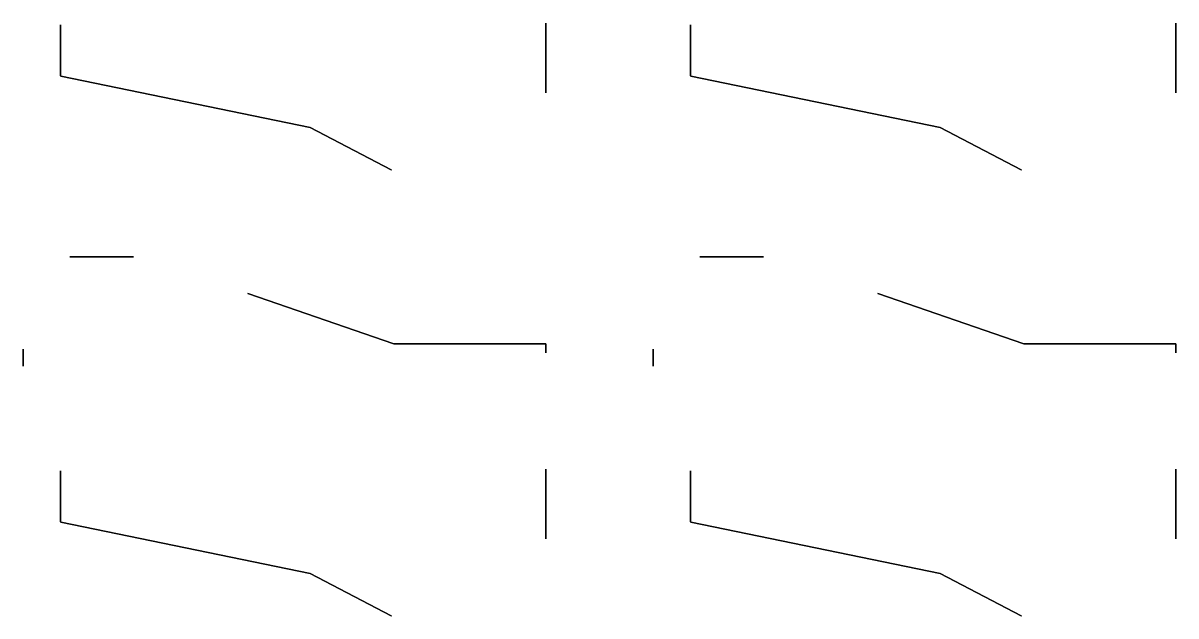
# Model space of a CAD drawing. Header units: millimetres. Extents: x -7.3 to 6.6, y -8.8 to 9.5.
# Drawn here: x 0 to 6.63, y 2.25 to 5.66 of the extents above; entities that cross this region are included whole.
import ezdxf

# ---------------------------------------------------------------- set-up
doc = ezdxf.new("R2010")
doc.units = ezdxf.units.MM
for name, color, linetype in [('000_rigid', 7, 'Continuous'), ('001_adhesive', 7, 'Continuous'), ('002_rigid', 7, 'Continuous'), ('003_adhesive', 7, 'Continuous'), ('004_flexible', 7, 'Continuous'), ('005_adhesive', 7, 'Continuous'), ('006_rigid', 7, 'Continuous'), ('007_adhesive', 7, 'Continuous'), ('008_rigid', 7, 'Continuous')]:
    doc.layers.add(name, color=color, linetype=linetype)

msp = doc.modelspace()

# ---------------------------------------------------------------- linework, layer by layer
at = {"layer": '000_rigid'}
for points in [[(2.12, 4.817), (2.1181, 4.817), (2.1181, 4.817), (2.1174, 4.8172), (2.1174, 4.8172), (1.6517, 5.061), (1.6514, 5.0611), (0.2172, 5.3565), (0.2172, 5.3565), (0.2172, 5.3565), (0.216, 5.3579), (0.216, 5.3579), (0.216, 5.3579), (0.216, 5.6518), (0.216, 5.6518), (0.216, 5.511), (0.216, 5.3579), (0.2172, 5.3565), (1.6515, 5.0611), (1.6517, 5.061), (2.1174, 4.8172), (2.1181, 4.817), (2.12, 4.8171)], [(3.0086, 5.6623), (3.0086, 5.2614), (3.0085, 5.2614), (3.0085, 5.3066), (3.0085, 5.511), (3.0085, 5.6623)], [(5.7451, 4.817), (5.7431, 4.817), (5.7431, 4.817), (5.7424, 4.8172), (5.7424, 4.8172), (5.2767, 5.061), (5.2765, 5.0611), (3.8422, 5.3565), (3.8422, 5.3565), (3.8422, 5.3565), (3.8411, 5.3579), (3.8411, 5.3579), (3.8411, 5.3579), (3.8411, 5.6518), (3.8411, 5.6518), (3.8411, 5.511), (3.8411, 5.3579), (3.8422, 5.3565), (5.2765, 5.0611), (5.2767, 5.061), (5.7424, 4.8172), (5.7431, 4.817), (5.7451, 4.8171)], [(6.6336, 5.6623), (6.6336, 5.2614), (6.6336, 5.2614), (6.6336, 5.3066), (6.6336, 5.511), (6.6336, 5.6623)], [(0.2698, 4.3171), (0.6347, 4.3171), (0.6347, 4.317), (0.2698, 4.317)], [(3.8948, 4.3171), (4.2597, 4.3171), (4.2597, 4.317), (3.8948, 4.317)], [(1.2926, 4.1053), (2.1334, 3.8169), (2.1337, 3.8169), (3.0071, 3.8169), (3.0071, 3.8169), (3.0071, 3.8169), (3.0086, 3.8154), (3.0086, 3.8154), (3.0086, 3.8154), (3.0086, 3.7646), (3.0085, 3.7646), (3.0085, 3.8154), (3.0071, 3.8168), (2.1337, 3.8168), (2.1334, 3.8169), (1.2926, 4.1053)], [(4.9176, 4.1053), (5.7584, 3.8169), (5.7587, 3.8169), (6.6322, 3.8169), (6.6322, 3.8169), (6.6322, 3.8169), (6.6336, 3.8154), (6.6336, 3.8154), (6.6336, 3.8154), (6.6336, 3.7646), (6.6336, 3.7646), (6.6336, 3.8154), (6.6322, 3.8168), (5.7587, 3.8168), (5.7584, 3.8169), (4.9176, 4.1053)], [(0, 3.6875), (0, 3.7852), (0, 3.7852), (0, 3.6875)], [(3.6251, 3.6875), (3.6251, 3.7852), (3.6251, 3.7852), (3.6251, 3.6875)], [(2.12, 2.25), (2.1181, 2.25), (2.1181, 2.25), (2.1174, 2.2502), (2.1174, 2.2502), (1.6517, 2.494), (1.6514, 2.4941), (0.2172, 2.7894), (0.2172, 2.7894), (0.2172, 2.7894), (0.216, 2.7908), (0.216, 2.7908), (0.216, 2.7909), (0.216, 3.0847), (0.216, 3.0847), (0.216, 2.944), (0.216, 2.7909), (0.2172, 2.7894), (1.6515, 2.4941), (1.6517, 2.494), (2.1174, 2.2502), (2.1181, 2.25), (2.12, 2.25)], [(3.0086, 3.0952), (3.0086, 2.6943), (3.0085, 2.6943), (3.0085, 2.7396), (3.0085, 2.944), (3.0085, 3.0952)], [(5.7451, 2.25), (5.7431, 2.25), (5.7431, 2.25), (5.7424, 2.2502), (5.7424, 2.2502), (5.2767, 2.494), (5.2765, 2.4941), (3.8422, 2.7894), (3.8422, 2.7894), (3.8422, 2.7894), (3.8411, 2.7908), (3.8411, 2.7908), (3.8411, 2.7909), (3.8411, 3.0847), (3.8411, 3.0847), (3.8411, 2.944), (3.8411, 2.7909), (3.8422, 2.7894), (5.2765, 2.4941), (5.2767, 2.494), (5.7424, 2.2502), (5.7431, 2.25), (5.7451, 2.25)], [(6.6336, 3.0952), (6.6336, 2.9803), (6.6336, 2.944), (6.6336, 2.6943), (6.6336, 2.6943), (6.6336, 2.7396), (6.6336, 2.944), (6.6336, 2.9803), (6.6336, 3.0952)]]:
    msp.add_lwpolyline(points, close=True, dxfattribs=at)
at = {"layer": '001_adhesive'}
for points in [[(2.12, 4.817), (2.1181, 4.817), (2.1181, 4.817), (2.1174, 4.8172), (2.1174, 4.8172), (1.6517, 5.061), (1.6514, 5.0611), (0.2172, 5.3565), (0.2172, 5.3565), (0.2172, 5.3565), (0.216, 5.3579), (0.216, 5.3579), (0.216, 5.3579), (0.216, 5.6518), (0.216, 5.6518), (0.216, 5.511), (0.216, 5.3579), (0.2172, 5.3565), (1.6515, 5.0611), (1.6517, 5.061), (2.1174, 4.8172), (2.1181, 4.817), (2.12, 4.8171)], [(3.0086, 5.6623), (3.0086, 5.2614), (3.0085, 5.2614), (3.0085, 5.3066), (3.0085, 5.511), (3.0085, 5.6623)], [(5.7451, 4.817), (5.7431, 4.817), (5.7431, 4.817), (5.7424, 4.8172), (5.7424, 4.8172), (5.2767, 5.061), (5.2765, 5.0611), (3.8422, 5.3565), (3.8422, 5.3565), (3.8422, 5.3565), (3.8411, 5.3579), (3.8411, 5.3579), (3.8411, 5.3579), (3.8411, 5.6518), (3.8411, 5.6518), (3.8411, 5.511), (3.8411, 5.3579), (3.8422, 5.3565), (5.2765, 5.0611), (5.2767, 5.061), (5.7424, 4.8172), (5.7431, 4.817), (5.7451, 4.8171)], [(6.6336, 5.6623), (6.6336, 5.2614), (6.6336, 5.2614), (6.6336, 5.3066), (6.6336, 5.511), (6.6336, 5.6623)], [(0.2698, 4.3171), (0.6347, 4.3171), (0.6347, 4.317), (0.2698, 4.317)], [(3.8948, 4.3171), (4.2597, 4.3171), (4.2597, 4.317), (3.8948, 4.317)], [(1.2926, 4.1053), (2.1334, 3.8169), (2.1337, 3.8169), (3.0071, 3.8169), (3.0071, 3.8169), (3.0071, 3.8169), (3.0086, 3.8154), (3.0086, 3.8154), (3.0086, 3.8154), (3.0086, 3.7646), (3.0085, 3.7646), (3.0085, 3.8154), (3.0071, 3.8168), (2.1337, 3.8168), (2.1334, 3.8169), (1.2926, 4.1053)], [(4.9176, 4.1053), (5.7584, 3.8169), (5.7587, 3.8169), (6.6322, 3.8169), (6.6322, 3.8169), (6.6322, 3.8169), (6.6336, 3.8154), (6.6336, 3.8154), (6.6336, 3.8154), (6.6336, 3.7646), (6.6336, 3.7646), (6.6336, 3.8154), (6.6322, 3.8168), (5.7587, 3.8168), (5.7584, 3.8169), (4.9176, 4.1053)], [(0, 3.6875), (0, 3.7852), (0, 3.7852), (0, 3.6875)], [(3.6251, 3.6875), (3.6251, 3.7852), (3.6251, 3.7852), (3.6251, 3.6875)], [(2.12, 2.25), (2.1181, 2.25), (2.1181, 2.25), (2.1174, 2.2502), (2.1174, 2.2502), (1.6517, 2.494), (1.6514, 2.4941), (0.2172, 2.7894), (0.2172, 2.7894), (0.2172, 2.7894), (0.216, 2.7908), (0.216, 2.7908), (0.216, 2.7909), (0.216, 3.0847), (0.216, 3.0847), (0.216, 2.944), (0.216, 2.7909), (0.2172, 2.7894), (1.6515, 2.4941), (1.6517, 2.494), (2.1174, 2.2502), (2.1181, 2.25), (2.12, 2.25)], [(3.0086, 3.0952), (3.0086, 2.6943), (3.0085, 2.6943), (3.0085, 2.7396), (3.0085, 2.944), (3.0085, 3.0952)], [(5.7451, 2.25), (5.7431, 2.25), (5.7431, 2.25), (5.7424, 2.2502), (5.7424, 2.2502), (5.2767, 2.494), (5.2765, 2.4941), (3.8422, 2.7894), (3.8422, 2.7894), (3.8422, 2.7894), (3.8411, 2.7908), (3.8411, 2.7908), (3.8411, 2.7909), (3.8411, 3.0847), (3.8411, 3.0847), (3.8411, 2.944), (3.8411, 2.7909), (3.8422, 2.7894), (5.2765, 2.4941), (5.2767, 2.494), (5.7424, 2.2502), (5.7431, 2.25), (5.7451, 2.25)], [(6.6336, 3.0952), (6.6336, 2.9803), (6.6336, 2.944), (6.6336, 2.6943), (6.6336, 2.6943), (6.6336, 2.7396), (6.6336, 2.944), (6.6336, 2.9803), (6.6336, 3.0952)]]:
    msp.add_lwpolyline(points, close=True, dxfattribs=at)
at = {"layer": '002_rigid'}
for points in [[(2.12, 4.817), (2.1181, 4.817), (2.1181, 4.817), (2.1174, 4.8172), (2.1174, 4.8172), (1.6517, 5.061), (1.6514, 5.0611), (0.2172, 5.3565), (0.2172, 5.3565), (0.2172, 5.3565), (0.216, 5.3579), (0.216, 5.3579), (0.216, 5.3579), (0.216, 5.6518), (0.216, 5.6518), (0.216, 5.511), (0.216, 5.3579), (0.2172, 5.3565), (1.6515, 5.0611), (1.6517, 5.061), (2.1174, 4.8172), (2.1181, 4.817), (2.12, 4.8171)], [(3.0086, 5.6623), (3.0086, 5.2614), (3.0085, 5.2614), (3.0085, 5.3066), (3.0085, 5.511), (3.0085, 5.6623)], [(5.7451, 4.817), (5.7431, 4.817), (5.7431, 4.817), (5.7424, 4.8172), (5.7424, 4.8172), (5.2767, 5.061), (5.2765, 5.0611), (3.8422, 5.3565), (3.8422, 5.3565), (3.8422, 5.3565), (3.8411, 5.3579), (3.8411, 5.3579), (3.8411, 5.3579), (3.8411, 5.6518), (3.8411, 5.6518), (3.8411, 5.511), (3.8411, 5.3579), (3.8422, 5.3565), (5.2765, 5.0611), (5.2767, 5.061), (5.7424, 4.8172), (5.7431, 4.817), (5.7451, 4.8171)], [(6.6336, 5.6623), (6.6336, 5.2614), (6.6336, 5.2614), (6.6336, 5.3066), (6.6336, 5.511), (6.6336, 5.6623)], [(0.2698, 4.3171), (0.6347, 4.3171), (0.6347, 4.317), (0.2698, 4.317)], [(3.8948, 4.3171), (4.2597, 4.3171), (4.2597, 4.317), (3.8948, 4.317)], [(1.2926, 4.1053), (2.1334, 3.8169), (2.1337, 3.8169), (3.0071, 3.8169), (3.0071, 3.8169), (3.0071, 3.8169), (3.0086, 3.8154), (3.0086, 3.8154), (3.0086, 3.8154), (3.0086, 3.7646), (3.0085, 3.7646), (3.0085, 3.8154), (3.0071, 3.8168), (2.1337, 3.8168), (2.1334, 3.8169), (1.2926, 4.1053)], [(4.9176, 4.1053), (5.7584, 3.8169), (5.7587, 3.8169), (6.6322, 3.8169), (6.6322, 3.8169), (6.6322, 3.8169), (6.6336, 3.8154), (6.6336, 3.8154), (6.6336, 3.8154), (6.6336, 3.7646), (6.6336, 3.7646), (6.6336, 3.8154), (6.6322, 3.8168), (5.7587, 3.8168), (5.7584, 3.8169), (4.9176, 4.1053)], [(0, 3.6875), (0, 3.7852), (0, 3.7852), (0, 3.6875)], [(3.6251, 3.6875), (3.6251, 3.7852), (3.6251, 3.7852), (3.6251, 3.6875)], [(2.12, 2.25), (2.1181, 2.25), (2.1181, 2.25), (2.1174, 2.2502), (2.1174, 2.2502), (1.6517, 2.494), (1.6514, 2.4941), (0.2172, 2.7894), (0.2172, 2.7894), (0.2172, 2.7894), (0.216, 2.7908), (0.216, 2.7908), (0.216, 2.7909), (0.216, 3.0847), (0.216, 3.0847), (0.216, 2.944), (0.216, 2.7909), (0.2172, 2.7894), (1.6515, 2.4941), (1.6517, 2.494), (2.1174, 2.2502), (2.1181, 2.25), (2.12, 2.25)], [(3.0086, 3.0952), (3.0086, 2.6943), (3.0085, 2.6943), (3.0085, 2.7396), (3.0085, 2.944), (3.0085, 3.0952)], [(5.7451, 2.25), (5.7431, 2.25), (5.7431, 2.25), (5.7424, 2.2502), (5.7424, 2.2502), (5.2767, 2.494), (5.2765, 2.4941), (3.8422, 2.7894), (3.8422, 2.7894), (3.8422, 2.7894), (3.8411, 2.7908), (3.8411, 2.7908), (3.8411, 2.7909), (3.8411, 3.0847), (3.8411, 3.0847), (3.8411, 2.944), (3.8411, 2.7909), (3.8422, 2.7894), (5.2765, 2.4941), (5.2767, 2.494), (5.7424, 2.2502), (5.7431, 2.25), (5.7451, 2.25)], [(6.6336, 3.0952), (6.6336, 2.9803), (6.6336, 2.944), (6.6336, 2.6943), (6.6336, 2.6943), (6.6336, 2.7396), (6.6336, 2.944), (6.6336, 2.9803), (6.6336, 3.0952)]]:
    msp.add_lwpolyline(points, close=True, dxfattribs=at)
at = {"layer": '003_adhesive'}
for points in [[(2.12, 4.817), (2.1181, 4.817), (2.1181, 4.817), (2.1174, 4.8172), (2.1174, 4.8172), (1.6517, 5.061), (1.6514, 5.0611), (0.2172, 5.3565), (0.2172, 5.3565), (0.2172, 5.3565), (0.216, 5.3579), (0.216, 5.3579), (0.216, 5.3579), (0.216, 5.6518), (0.216, 5.6518), (0.216, 5.511), (0.216, 5.3579), (0.2172, 5.3565), (1.6515, 5.0611), (1.6517, 5.061), (2.1174, 4.8172), (2.1181, 4.817), (2.12, 4.8171)], [(3.0086, 5.6623), (3.0086, 5.2614), (3.0085, 5.2614), (3.0085, 5.3066), (3.0085, 5.511), (3.0085, 5.6623)], [(5.7451, 4.817), (5.7431, 4.817), (5.7431, 4.817), (5.7424, 4.8172), (5.7424, 4.8172), (5.2767, 5.061), (5.2765, 5.0611), (3.8422, 5.3565), (3.8422, 5.3565), (3.8422, 5.3565), (3.8411, 5.3579), (3.8411, 5.3579), (3.8411, 5.3579), (3.8411, 5.6518), (3.8411, 5.6518), (3.8411, 5.511), (3.8411, 5.3579), (3.8422, 5.3565), (5.2765, 5.0611), (5.2767, 5.061), (5.7424, 4.8172), (5.7431, 4.817), (5.7451, 4.8171)], [(6.6336, 5.6623), (6.6336, 5.2614), (6.6336, 5.2614), (6.6336, 5.3066), (6.6336, 5.511), (6.6336, 5.6623)], [(0.2698, 4.3171), (0.6347, 4.3171), (0.6347, 4.317), (0.2698, 4.317)], [(3.8948, 4.3171), (4.2597, 4.3171), (4.2597, 4.317), (3.8948, 4.317)], [(1.2926, 4.1053), (2.1334, 3.8169), (2.1337, 3.8169), (3.0071, 3.8169), (3.0071, 3.8169), (3.0071, 3.8169), (3.0086, 3.8154), (3.0086, 3.8154), (3.0086, 3.8154), (3.0086, 3.7646), (3.0085, 3.7646), (3.0085, 3.8154), (3.0071, 3.8168), (2.1337, 3.8168), (2.1334, 3.8169), (1.2926, 4.1053)], [(4.9176, 4.1053), (5.7584, 3.8169), (5.7587, 3.8169), (6.6322, 3.8169), (6.6322, 3.8169), (6.6322, 3.8169), (6.6336, 3.8154), (6.6336, 3.8154), (6.6336, 3.8154), (6.6336, 3.7646), (6.6336, 3.7646), (6.6336, 3.8154), (6.6322, 3.8168), (5.7587, 3.8168), (5.7584, 3.8169), (4.9176, 4.1053)], [(0, 3.6875), (0, 3.7852), (0, 3.7852), (0, 3.6875)], [(3.6251, 3.6875), (3.6251, 3.7852), (3.6251, 3.7852), (3.6251, 3.6875)], [(2.12, 2.25), (2.1181, 2.25), (2.1181, 2.25), (2.1174, 2.2502), (2.1174, 2.2502), (1.6517, 2.494), (1.6514, 2.4941), (0.2172, 2.7894), (0.2172, 2.7894), (0.2172, 2.7894), (0.216, 2.7908), (0.216, 2.7908), (0.216, 2.7909), (0.216, 3.0847), (0.216, 3.0847), (0.216, 2.944), (0.216, 2.7909), (0.2172, 2.7894), (1.6515, 2.4941), (1.6517, 2.494), (2.1174, 2.2502), (2.1181, 2.25), (2.12, 2.25)], [(3.0086, 3.0952), (3.0086, 2.6943), (3.0085, 2.6943), (3.0085, 2.7396), (3.0085, 2.944), (3.0085, 3.0952)], [(5.7451, 2.25), (5.7431, 2.25), (5.7431, 2.25), (5.7424, 2.2502), (5.7424, 2.2502), (5.2767, 2.494), (5.2765, 2.4941), (3.8422, 2.7894), (3.8422, 2.7894), (3.8422, 2.7894), (3.8411, 2.7908), (3.8411, 2.7908), (3.8411, 2.7909), (3.8411, 3.0847), (3.8411, 3.0847), (3.8411, 2.944), (3.8411, 2.7909), (3.8422, 2.7894), (5.2765, 2.4941), (5.2767, 2.494), (5.7424, 2.2502), (5.7431, 2.25), (5.7451, 2.25)], [(6.6336, 3.0952), (6.6336, 2.9803), (6.6336, 2.944), (6.6336, 2.6943), (6.6336, 2.6943), (6.6336, 2.7396), (6.6336, 2.944), (6.6336, 2.9803), (6.6336, 3.0952)]]:
    msp.add_lwpolyline(points, close=True, dxfattribs=at)
at = {"layer": '004_flexible'}
for points in [[(2.12, 4.817), (2.1181, 4.817), (2.1181, 4.817), (2.1174, 4.8172), (2.1174, 4.8172), (1.6517, 5.061), (1.6514, 5.0611), (0.2172, 5.3565), (0.2172, 5.3565), (0.2172, 5.3565), (0.216, 5.3579), (0.216, 5.3579), (0.216, 5.3579), (0.216, 5.6518), (0.216, 5.6518), (0.216, 5.511), (0.216, 5.3579), (0.2172, 5.3565), (1.6515, 5.0611), (1.6517, 5.061), (2.1174, 4.8172), (2.1181, 4.817), (2.12, 4.8171)], [(3.0086, 5.6623), (3.0086, 5.2614), (3.0085, 5.2614), (3.0085, 5.3066), (3.0085, 5.511), (3.0085, 5.6623)], [(5.7451, 4.817), (5.7431, 4.817), (5.7431, 4.817), (5.7424, 4.8172), (5.7424, 4.8172), (5.2767, 5.061), (5.2765, 5.0611), (3.8422, 5.3565), (3.8422, 5.3565), (3.8422, 5.3565), (3.8411, 5.3579), (3.8411, 5.3579), (3.8411, 5.3579), (3.8411, 5.6518), (3.8411, 5.6518), (3.8411, 5.511), (3.8411, 5.3579), (3.8422, 5.3565), (5.2765, 5.0611), (5.2767, 5.061), (5.7424, 4.8172), (5.7431, 4.817), (5.7451, 4.8171)], [(6.6336, 5.6623), (6.6336, 5.2614), (6.6336, 5.2614), (6.6336, 5.3066), (6.6336, 5.511), (6.6336, 5.6623)], [(0.2698, 4.3171), (0.6347, 4.3171), (0.6347, 4.317), (0.2698, 4.317)], [(3.8948, 4.3171), (4.2597, 4.3171), (4.2597, 4.317), (3.8948, 4.317)], [(1.2926, 4.1053), (2.1334, 3.8169), (2.1337, 3.8169), (3.0071, 3.8169), (3.0071, 3.8169), (3.0071, 3.8169), (3.0086, 3.8154), (3.0086, 3.8154), (3.0086, 3.8154), (3.0086, 3.7646), (3.0085, 3.7646), (3.0085, 3.8154), (3.0071, 3.8168), (2.1337, 3.8168), (2.1334, 3.8169), (1.2926, 4.1053)], [(4.9176, 4.1053), (5.7584, 3.8169), (5.7587, 3.8169), (6.6322, 3.8169), (6.6322, 3.8169), (6.6322, 3.8169), (6.6336, 3.8154), (6.6336, 3.8154), (6.6336, 3.8154), (6.6336, 3.7646), (6.6336, 3.7646), (6.6336, 3.8154), (6.6322, 3.8168), (5.7587, 3.8168), (5.7584, 3.8169), (4.9176, 4.1053)], [(0, 3.6875), (0, 3.7852), (0, 3.7852), (0, 3.6875)], [(3.6251, 3.6875), (3.6251, 3.7852), (3.6251, 3.7852), (3.6251, 3.6875)], [(2.12, 2.25), (2.1181, 2.25), (2.1181, 2.25), (2.1174, 2.2502), (2.1174, 2.2502), (1.6517, 2.494), (1.6514, 2.4941), (0.2172, 2.7894), (0.2172, 2.7894), (0.2172, 2.7894), (0.216, 2.7908), (0.216, 2.7908), (0.216, 2.7909), (0.216, 3.0847), (0.216, 3.0847), (0.216, 2.944), (0.216, 2.7909), (0.2172, 2.7894), (1.6515, 2.4941), (1.6517, 2.494), (2.1174, 2.2502), (2.1181, 2.25), (2.12, 2.25)], [(3.0086, 3.0952), (3.0086, 2.6943), (3.0085, 2.6943), (3.0085, 2.7396), (3.0085, 2.944), (3.0085, 3.0952)], [(5.7451, 2.25), (5.7431, 2.25), (5.7431, 2.25), (5.7424, 2.2502), (5.7424, 2.2502), (5.2767, 2.494), (5.2765, 2.4941), (3.8422, 2.7894), (3.8422, 2.7894), (3.8422, 2.7894), (3.8411, 2.7908), (3.8411, 2.7908), (3.8411, 2.7909), (3.8411, 3.0847), (3.8411, 3.0847), (3.8411, 2.944), (3.8411, 2.7909), (3.8422, 2.7894), (5.2765, 2.4941), (5.2767, 2.494), (5.7424, 2.2502), (5.7431, 2.25), (5.7451, 2.25)], [(6.6336, 3.0952), (6.6336, 2.9803), (6.6336, 2.944), (6.6336, 2.6943), (6.6336, 2.6943), (6.6336, 2.7396), (6.6336, 2.944), (6.6336, 2.9803), (6.6336, 3.0952)]]:
    msp.add_lwpolyline(points, close=True, dxfattribs=at)
at = {"layer": '005_adhesive'}
for points in [[(2.12, 4.817), (2.1181, 4.817), (2.1181, 4.817), (2.1174, 4.8172), (2.1174, 4.8172), (1.6517, 5.061), (1.6514, 5.0611), (0.2172, 5.3565), (0.2172, 5.3565), (0.2172, 5.3565), (0.216, 5.3579), (0.216, 5.3579), (0.216, 5.3579), (0.216, 5.6518), (0.216, 5.6518), (0.216, 5.511), (0.216, 5.3579), (0.2172, 5.3565), (1.6515, 5.0611), (1.6517, 5.061), (2.1174, 4.8172), (2.1181, 4.817), (2.12, 4.8171)], [(3.0086, 5.6623), (3.0086, 5.2614), (3.0085, 5.2614), (3.0085, 5.3066), (3.0085, 5.511), (3.0085, 5.6623)], [(5.7451, 4.817), (5.7431, 4.817), (5.7431, 4.817), (5.7424, 4.8172), (5.7424, 4.8172), (5.2767, 5.061), (5.2765, 5.0611), (3.8422, 5.3565), (3.8422, 5.3565), (3.8422, 5.3565), (3.8411, 5.3579), (3.8411, 5.3579), (3.8411, 5.3579), (3.8411, 5.6518), (3.8411, 5.6518), (3.8411, 5.511), (3.8411, 5.3579), (3.8422, 5.3565), (5.2765, 5.0611), (5.2767, 5.061), (5.7424, 4.8172), (5.7431, 4.817), (5.7451, 4.8171)], [(6.6336, 5.6623), (6.6336, 5.2614), (6.6336, 5.2614), (6.6336, 5.3066), (6.6336, 5.511), (6.6336, 5.6623)], [(0.2698, 4.3171), (0.6347, 4.3171), (0.6347, 4.317), (0.2698, 4.317)], [(3.8948, 4.3171), (4.2597, 4.3171), (4.2597, 4.317), (3.8948, 4.317)], [(1.2926, 4.1053), (2.1334, 3.8169), (2.1337, 3.8169), (3.0071, 3.8169), (3.0071, 3.8169), (3.0071, 3.8169), (3.0086, 3.8154), (3.0086, 3.8154), (3.0086, 3.8154), (3.0086, 3.7646), (3.0085, 3.7646), (3.0085, 3.8154), (3.0071, 3.8168), (2.1337, 3.8168), (2.1334, 3.8169), (1.2926, 4.1053)], [(4.9176, 4.1053), (5.7584, 3.8169), (5.7587, 3.8169), (6.6322, 3.8169), (6.6322, 3.8169), (6.6322, 3.8169), (6.6336, 3.8154), (6.6336, 3.8154), (6.6336, 3.8154), (6.6336, 3.7646), (6.6336, 3.7646), (6.6336, 3.8154), (6.6322, 3.8168), (5.7587, 3.8168), (5.7584, 3.8169), (4.9176, 4.1053)], [(0, 3.6875), (0, 3.7852), (0, 3.7852), (0, 3.6875)], [(3.6251, 3.6875), (3.6251, 3.7852), (3.6251, 3.7852), (3.6251, 3.6875)], [(2.12, 2.25), (2.1181, 2.25), (2.1181, 2.25), (2.1174, 2.2502), (2.1174, 2.2502), (1.6517, 2.494), (1.6514, 2.4941), (0.2172, 2.7894), (0.2172, 2.7894), (0.2172, 2.7894), (0.216, 2.7908), (0.216, 2.7908), (0.216, 2.7909), (0.216, 3.0847), (0.216, 3.0847), (0.216, 2.944), (0.216, 2.7909), (0.2172, 2.7894), (1.6515, 2.4941), (1.6517, 2.494), (2.1174, 2.2502), (2.1181, 2.25), (2.12, 2.25)], [(3.0086, 3.0952), (3.0086, 2.6943), (3.0085, 2.6943), (3.0085, 2.7396), (3.0085, 2.944), (3.0085, 3.0952)], [(5.7451, 2.25), (5.7431, 2.25), (5.7431, 2.25), (5.7424, 2.2502), (5.7424, 2.2502), (5.2767, 2.494), (5.2765, 2.4941), (3.8422, 2.7894), (3.8422, 2.7894), (3.8422, 2.7894), (3.8411, 2.7908), (3.8411, 2.7908), (3.8411, 2.7909), (3.8411, 3.0847), (3.8411, 3.0847), (3.8411, 2.944), (3.8411, 2.7909), (3.8422, 2.7894), (5.2765, 2.4941), (5.2767, 2.494), (5.7424, 2.2502), (5.7431, 2.25), (5.7451, 2.25)], [(6.6336, 3.0952), (6.6336, 2.9803), (6.6336, 2.944), (6.6336, 2.6943), (6.6336, 2.6943), (6.6336, 2.7396), (6.6336, 2.944), (6.6336, 2.9803), (6.6336, 3.0952)]]:
    msp.add_lwpolyline(points, close=True, dxfattribs=at)
at = {"layer": '006_rigid'}
for points in [[(2.12, 4.817), (2.1181, 4.817), (2.1181, 4.817), (2.1174, 4.8172), (2.1174, 4.8172), (1.6517, 5.061), (1.6514, 5.0611), (0.2172, 5.3565), (0.2172, 5.3565), (0.2172, 5.3565), (0.216, 5.3579), (0.216, 5.3579), (0.216, 5.3579), (0.216, 5.6518), (0.216, 5.6518), (0.216, 5.511), (0.216, 5.3579), (0.2172, 5.3565), (1.6515, 5.0611), (1.6517, 5.061), (2.1174, 4.8172), (2.1181, 4.817), (2.12, 4.8171)], [(3.0086, 5.6623), (3.0086, 5.2614), (3.0085, 5.2614), (3.0085, 5.3066), (3.0085, 5.511), (3.0085, 5.6623)], [(5.7451, 4.817), (5.7431, 4.817), (5.7431, 4.817), (5.7424, 4.8172), (5.7424, 4.8172), (5.2767, 5.061), (5.2765, 5.0611), (3.8422, 5.3565), (3.8422, 5.3565), (3.8422, 5.3565), (3.8411, 5.3579), (3.8411, 5.3579), (3.8411, 5.3579), (3.8411, 5.6518), (3.8411, 5.6518), (3.8411, 5.511), (3.8411, 5.3579), (3.8422, 5.3565), (5.2765, 5.0611), (5.2767, 5.061), (5.7424, 4.8172), (5.7431, 4.817), (5.7451, 4.8171)], [(6.6336, 5.6623), (6.6336, 5.2614), (6.6336, 5.2614), (6.6336, 5.3066), (6.6336, 5.511), (6.6336, 5.6623)], [(0.2698, 4.3171), (0.6347, 4.3171), (0.6347, 4.317), (0.2698, 4.317)], [(3.8948, 4.3171), (4.2597, 4.3171), (4.2597, 4.317), (3.8948, 4.317)], [(1.2926, 4.1053), (2.1334, 3.8169), (2.1337, 3.8169), (3.0071, 3.8169), (3.0071, 3.8169), (3.0071, 3.8169), (3.0086, 3.8154), (3.0086, 3.8154), (3.0086, 3.8154), (3.0086, 3.7646), (3.0085, 3.7646), (3.0085, 3.8154), (3.0071, 3.8168), (2.1337, 3.8168), (2.1334, 3.8169), (1.2926, 4.1053)], [(4.9176, 4.1053), (5.7584, 3.8169), (5.7587, 3.8169), (6.6322, 3.8169), (6.6322, 3.8169), (6.6322, 3.8169), (6.6336, 3.8154), (6.6336, 3.8154), (6.6336, 3.8154), (6.6336, 3.7646), (6.6336, 3.7646), (6.6336, 3.8154), (6.6322, 3.8168), (5.7587, 3.8168), (5.7584, 3.8169), (4.9176, 4.1053)], [(0, 3.6875), (0, 3.7852), (0, 3.7852), (0, 3.6875)], [(3.6251, 3.6875), (3.6251, 3.7852), (3.6251, 3.7852), (3.6251, 3.6875)], [(2.12, 2.25), (2.1181, 2.25), (2.1181, 2.25), (2.1174, 2.2502), (2.1174, 2.2502), (1.6517, 2.494), (1.6514, 2.4941), (0.2172, 2.7894), (0.2172, 2.7894), (0.2172, 2.7894), (0.216, 2.7908), (0.216, 2.7908), (0.216, 2.7909), (0.216, 3.0847), (0.216, 3.0847), (0.216, 2.944), (0.216, 2.7909), (0.2172, 2.7894), (1.6515, 2.4941), (1.6517, 2.494), (2.1174, 2.2502), (2.1181, 2.25), (2.12, 2.25)], [(3.0086, 3.0952), (3.0086, 2.6943), (3.0085, 2.6943), (3.0085, 2.7396), (3.0085, 2.944), (3.0085, 3.0952)], [(5.7451, 2.25), (5.7431, 2.25), (5.7431, 2.25), (5.7424, 2.2502), (5.7424, 2.2502), (5.2767, 2.494), (5.2765, 2.4941), (3.8422, 2.7894), (3.8422, 2.7894), (3.8422, 2.7894), (3.8411, 2.7908), (3.8411, 2.7908), (3.8411, 2.7909), (3.8411, 3.0847), (3.8411, 3.0847), (3.8411, 2.944), (3.8411, 2.7909), (3.8422, 2.7894), (5.2765, 2.4941), (5.2767, 2.494), (5.7424, 2.2502), (5.7431, 2.25), (5.7451, 2.25)], [(6.6336, 3.0952), (6.6336, 2.9803), (6.6336, 2.944), (6.6336, 2.6943), (6.6336, 2.6943), (6.6336, 2.7396), (6.6336, 2.944), (6.6336, 2.9803), (6.6336, 3.0952)]]:
    msp.add_lwpolyline(points, close=True, dxfattribs=at)
at = {"layer": '007_adhesive'}
for points in [[(2.12, 4.817), (2.1181, 4.817), (2.1181, 4.817), (2.1174, 4.8172), (2.1174, 4.8172), (1.6517, 5.061), (1.6514, 5.0611), (0.2172, 5.3565), (0.2172, 5.3565), (0.2172, 5.3565), (0.216, 5.3579), (0.216, 5.3579), (0.216, 5.3579), (0.216, 5.6518), (0.216, 5.6518), (0.216, 5.511), (0.216, 5.3579), (0.2172, 5.3565), (1.6515, 5.0611), (1.6517, 5.061), (2.1174, 4.8172), (2.1181, 4.817), (2.12, 4.8171)], [(3.0086, 5.6623), (3.0086, 5.2614), (3.0085, 5.2614), (3.0085, 5.3066), (3.0085, 5.511), (3.0085, 5.6623)], [(5.7451, 4.817), (5.7431, 4.817), (5.7431, 4.817), (5.7424, 4.8172), (5.7424, 4.8172), (5.2767, 5.061), (5.2765, 5.0611), (3.8422, 5.3565), (3.8422, 5.3565), (3.8422, 5.3565), (3.8411, 5.3579), (3.8411, 5.3579), (3.8411, 5.3579), (3.8411, 5.6518), (3.8411, 5.6518), (3.8411, 5.511), (3.8411, 5.3579), (3.8422, 5.3565), (5.2765, 5.0611), (5.2767, 5.061), (5.7424, 4.8172), (5.7431, 4.817), (5.7451, 4.8171)], [(6.6336, 5.6623), (6.6336, 5.2614), (6.6336, 5.2614), (6.6336, 5.3066), (6.6336, 5.511), (6.6336, 5.6623)], [(0.2698, 4.3171), (0.6347, 4.3171), (0.6347, 4.317), (0.2698, 4.317)], [(3.8948, 4.3171), (4.2597, 4.3171), (4.2597, 4.317), (3.8948, 4.317)], [(1.2926, 4.1053), (2.1334, 3.8169), (2.1337, 3.8169), (3.0071, 3.8169), (3.0071, 3.8169), (3.0071, 3.8169), (3.0086, 3.8154), (3.0086, 3.8154), (3.0086, 3.8154), (3.0086, 3.7646), (3.0085, 3.7646), (3.0085, 3.8154), (3.0071, 3.8168), (2.1337, 3.8168), (2.1334, 3.8169), (1.2926, 4.1053)], [(4.9176, 4.1053), (5.7584, 3.8169), (5.7587, 3.8169), (6.6322, 3.8169), (6.6322, 3.8169), (6.6322, 3.8169), (6.6336, 3.8154), (6.6336, 3.8154), (6.6336, 3.8154), (6.6336, 3.7646), (6.6336, 3.7646), (6.6336, 3.8154), (6.6322, 3.8168), (5.7587, 3.8168), (5.7584, 3.8169), (4.9176, 4.1053)], [(0, 3.6875), (0, 3.7852), (0, 3.7852), (0, 3.6875)], [(3.6251, 3.6875), (3.6251, 3.7852), (3.6251, 3.7852), (3.6251, 3.6875)], [(2.12, 2.25), (2.1181, 2.25), (2.1181, 2.25), (2.1174, 2.2502), (2.1174, 2.2502), (1.6517, 2.494), (1.6514, 2.4941), (0.2172, 2.7894), (0.2172, 2.7894), (0.2172, 2.7894), (0.216, 2.7908), (0.216, 2.7908), (0.216, 2.7909), (0.216, 3.0847), (0.216, 3.0847), (0.216, 2.944), (0.216, 2.7909), (0.2172, 2.7894), (1.6515, 2.4941), (1.6517, 2.494), (2.1174, 2.2502), (2.1181, 2.25), (2.12, 2.25)], [(3.0086, 3.0952), (3.0086, 2.6943), (3.0085, 2.6943), (3.0085, 2.7396), (3.0085, 2.944), (3.0085, 3.0952)], [(5.7451, 2.25), (5.7431, 2.25), (5.7431, 2.25), (5.7424, 2.2502), (5.7424, 2.2502), (5.2767, 2.494), (5.2765, 2.4941), (3.8422, 2.7894), (3.8422, 2.7894), (3.8422, 2.7894), (3.8411, 2.7908), (3.8411, 2.7908), (3.8411, 2.7909), (3.8411, 3.0847), (3.8411, 3.0847), (3.8411, 2.944), (3.8411, 2.7909), (3.8422, 2.7894), (5.2765, 2.4941), (5.2767, 2.494), (5.7424, 2.2502), (5.7431, 2.25), (5.7451, 2.25)], [(6.6336, 3.0952), (6.6336, 2.9803), (6.6336, 2.944), (6.6336, 2.6943), (6.6336, 2.6943), (6.6336, 2.7396), (6.6336, 2.944), (6.6336, 2.9803), (6.6336, 3.0952)]]:
    msp.add_lwpolyline(points, close=True, dxfattribs=at)
at = {"layer": '008_rigid'}
for points in [[(2.12, 4.817), (2.1181, 4.817), (2.1181, 4.817), (2.1174, 4.8172), (2.1174, 4.8172), (1.6517, 5.061), (1.6514, 5.0611), (0.2172, 5.3565), (0.2172, 5.3565), (0.2172, 5.3565), (0.216, 5.3579), (0.216, 5.3579), (0.216, 5.3579), (0.216, 5.6518), (0.216, 5.6518), (0.216, 5.511), (0.216, 5.3579), (0.2172, 5.3565), (1.6515, 5.0611), (1.6517, 5.061), (2.1174, 4.8172), (2.1181, 4.817), (2.12, 4.8171)], [(3.0086, 5.6623), (3.0086, 5.2614), (3.0085, 5.2614), (3.0085, 5.3066), (3.0085, 5.511), (3.0085, 5.6623)], [(5.7451, 4.817), (5.7431, 4.817), (5.7431, 4.817), (5.7424, 4.8172), (5.7424, 4.8172), (5.2767, 5.061), (5.2765, 5.0611), (3.8422, 5.3565), (3.8422, 5.3565), (3.8422, 5.3565), (3.8411, 5.3579), (3.8411, 5.3579), (3.8411, 5.3579), (3.8411, 5.6518), (3.8411, 5.6518), (3.8411, 5.511), (3.8411, 5.3579), (3.8422, 5.3565), (5.2765, 5.0611), (5.2767, 5.061), (5.7424, 4.8172), (5.7431, 4.817), (5.7451, 4.8171)], [(6.6336, 5.6623), (6.6336, 5.2614), (6.6336, 5.2614), (6.6336, 5.3066), (6.6336, 5.511), (6.6336, 5.6623)], [(0.2698, 4.3171), (0.6347, 4.3171), (0.6347, 4.317), (0.2698, 4.317)], [(3.8948, 4.3171), (4.2597, 4.3171), (4.2597, 4.317), (3.8948, 4.317)], [(1.2926, 4.1053), (2.1334, 3.8169), (2.1337, 3.8169), (3.0071, 3.8169), (3.0071, 3.8169), (3.0071, 3.8169), (3.0086, 3.8154), (3.0086, 3.8154), (3.0086, 3.8154), (3.0086, 3.7646), (3.0085, 3.7646), (3.0085, 3.8154), (3.0071, 3.8168), (2.1337, 3.8168), (2.1334, 3.8169), (1.2926, 4.1053)], [(4.9176, 4.1053), (5.7584, 3.8169), (5.7587, 3.8169), (6.6322, 3.8169), (6.6322, 3.8169), (6.6322, 3.8169), (6.6336, 3.8154), (6.6336, 3.8154), (6.6336, 3.8154), (6.6336, 3.7646), (6.6336, 3.7646), (6.6336, 3.8154), (6.6322, 3.8168), (5.7587, 3.8168), (5.7584, 3.8169), (4.9176, 4.1053)], [(0, 3.6875), (0, 3.7852), (0, 3.7852), (0, 3.6875)], [(3.6251, 3.6875), (3.6251, 3.7852), (3.6251, 3.7852), (3.6251, 3.6875)], [(2.12, 2.25), (2.1181, 2.25), (2.1181, 2.25), (2.1174, 2.2502), (2.1174, 2.2502), (1.6517, 2.494), (1.6514, 2.4941), (0.2172, 2.7894), (0.2172, 2.7894), (0.2172, 2.7894), (0.216, 2.7908), (0.216, 2.7908), (0.216, 2.7909), (0.216, 3.0847), (0.216, 3.0847), (0.216, 2.944), (0.216, 2.7909), (0.2172, 2.7894), (1.6515, 2.4941), (1.6517, 2.494), (2.1174, 2.2502), (2.1181, 2.25), (2.12, 2.25)], [(3.0086, 3.0952), (3.0086, 2.6943), (3.0085, 2.6943), (3.0085, 2.7396), (3.0085, 2.944), (3.0085, 3.0952)], [(5.7451, 2.25), (5.7431, 2.25), (5.7431, 2.25), (5.7424, 2.2502), (5.7424, 2.2502), (5.2767, 2.494), (5.2765, 2.4941), (3.8422, 2.7894), (3.8422, 2.7894), (3.8422, 2.7894), (3.8411, 2.7908), (3.8411, 2.7908), (3.8411, 2.7909), (3.8411, 3.0847), (3.8411, 3.0847), (3.8411, 2.944), (3.8411, 2.7909), (3.8422, 2.7894), (5.2765, 2.4941), (5.2767, 2.494), (5.7424, 2.2502), (5.7431, 2.25), (5.7451, 2.25)], [(6.6336, 3.0952), (6.6336, 2.9803), (6.6336, 2.944), (6.6336, 2.6943), (6.6336, 2.6943), (6.6336, 2.7396), (6.6336, 2.944), (6.6336, 2.9803), (6.6336, 3.0952)]]:
    msp.add_lwpolyline(points, close=True, dxfattribs=at)

doc.saveas('drawing.dxf')
